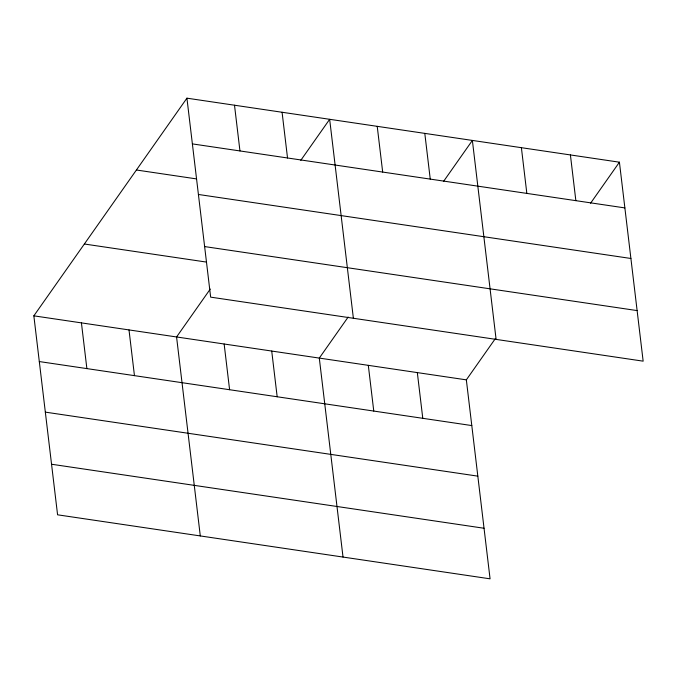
<?xml version="1.0" encoding="UTF-8"?>
<svg xmlns="http://www.w3.org/2000/svg" width="677" height="677" viewBox="0 0 677 677"><rect width="100%" height="100%" fill="white"/><g stroke="black" fill="none" stroke-linecap="round" stroke-linejoin="round"><path stroke-width="1.02" d="M495.209 338.813L466.343 379.856L490.072 578.827L57.579 514.808L33.85 315.837L186.928 98.173L619.421 162.192L643.15 361.163L210.657 297.144L186.928 98.173M210.251 289.079L176.57 336.968L200.299 535.93M300.783 160.347L329.657 119.304L353.377 318.266M348.164 317.048L319.299 358.091L343.019 557.061M443.511 181.47L472.377 140.427L496.106 339.397M590.556 203.244L619.421 162.192M192.378 143.896L624.879 207.915M136.415 170.003L196.398 178.889M198.412 194.468L630.905 258.479M204.623 246.572L637.116 310.591M84.363 244.008L206.409 262.075M33.85 315.837L466.343 379.856M39.3 361.56L471.801 425.571M45.334 412.132L477.827 476.143M51.545 464.236L484.038 528.255M570.406 154.94L575.856 200.654M521.392 147.688L526.841 193.402M424.801 133.386L430.25 179.1M417.328 372.604L422.778 418.318M377.224 126.345L382.683 172.06M368.313 365.352L373.763 411.066M282.081 112.264L287.53 157.978M271.722 351.05L277.172 396.764M234.504 105.223L239.954 150.937M224.146 344.009L229.596 389.724M129.002 329.927L134.452 375.642M81.426 322.887L86.876 368.601"/></g></svg>
